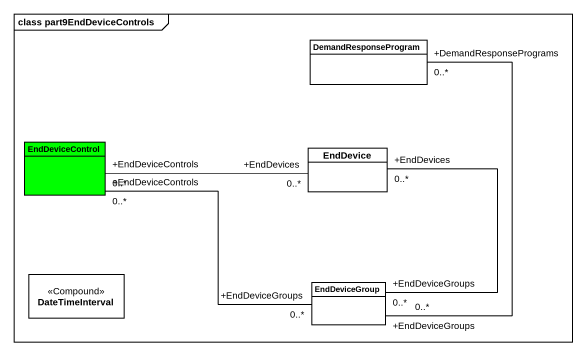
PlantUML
@startuml
mainframe class part9EndDeviceControls
hide circle
hide empty members
class DemandResponseProgram
class EndDeviceControl #00FF00
class EndDevice
class DateTimeInterval <<Compound>>
class EndDeviceGroup
DemandResponseProgram "+DemandResponsePrograms\n0..*" -- "+EndDeviceGroups\n0..*" EndDeviceGroup
EndDeviceControl "+EndDeviceControls\n0..*" -right- "+EndDevices\n0..*" EndDevice
EndDeviceGroup "+EndDeviceGroups\n0..*" -left- "+EndDeviceControls\n0..*" EndDeviceControl
EndDeviceGroup "+EndDeviceGroups\n0..*" -up- "+EndDevices\n0..*" EndDevice
@enduml
